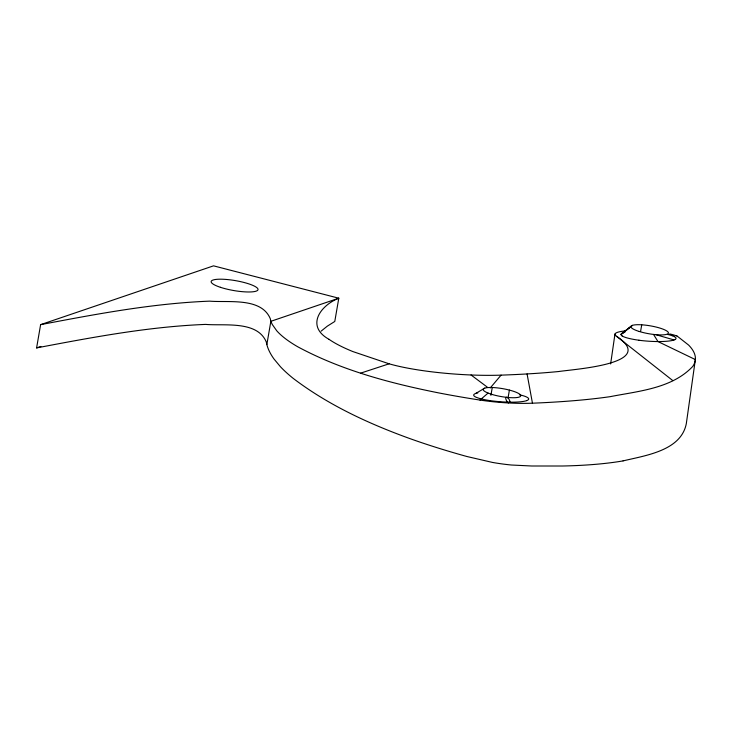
<?xml version="1.0" encoding="UTF-8"?>
<svg xmlns="http://www.w3.org/2000/svg" width="732" height="732" viewBox="0 0 732 732"><rect width="100%" height="100%" fill="white"/><g stroke="black" fill="none" stroke-linecap="round" stroke-linejoin="round"><path stroke-width="1.1" d="M614.953 334.103L610.634 363.95M623.033 460.904A324.404 68.552 9.8 0 1 579.442 465.415A314.998 66.566 9.8 0 1 562.405 466.01L531.688 466L511.375 465.012A54.598 11.538 9.8 0 1 498.126 463.356A53.079 11.218 9.8 0 1 492.352 462.404L466.787 456.475A283.11 59.823 9.8 0 1 409.764 438.55C368.635 423.663 328.265 405.016 293.294 378.453A510.515 107.888 9.8 0 1 280.383 366.668L274.052 359.064A526.72 111.31 9.8 0 1 266.851 344.571C266.622 343.729 266.448 342.878 266.302 342.018C257.307 320.369 224.34 326.005 205.674 324.404C148.706 326.637 92.488 337.296 36.6 347.91L40.617 324.651L213.534 265.844L338.797 298.208L334.78 321.467L327.296 326.17L321.101 331.148M266.841 344.571L270.858 321.311C270.648 320.47 270.465 319.619 270.318 318.759C261.324 297.11 228.357 302.746 209.691 301.145C152.723 303.377 96.505 314.037 40.617 324.651M490.907 395.353L492.261 387.521M508.045 397.924L509.399 390.083M640.573 331.505L641.735 324.798M328.997 339.309C305.647 326.335 319.893 305.674 338.797 298.208L270.858 321.311L272.258 324.45L276.733 330.773A514.999 89.148 4.1 0 0 297.768 346.794C341.286 370.218 389.625 383.065 437.837 392.736A280.292 48.522 4.1 0 0 479.991 400.065L488.088 393.075M490.248 387.942L501.072 375.141C520.324 374.455 539.566 373.384 558.736 371.517C575.37 369.02 658.15 363.813 616.472 336.235A32.995 5.719 4.1 0 1 625.247 330.928M630.902 326.545L621.029 334.487L632.402 325.347L621.578 333.6M510.533 402.179L507.34 402.106A28.283 4.886 4.1 0 1 493.075 401.017A27.587 4.758 4.1 0 1 481.052 398.849A26.837 4.621 4.1 0 1 474.089 395.966A27.825 4.795 4.1 0 1 475.818 393.413L484.712 388.152M674.968 339.584L674.108 339.959L655.982 334.698M479.991 400.065A54.067 9.36 4.1 0 0 532.457 403.195A330.736 57.252 4.1 0 0 581.034 400.065A319.838 55.367 4.1 0 0 610.122 396.671C638.341 391.117 671.866 388.573 692.728 366.448A415.904 71.992 4.1 0 0 695.354 359.577A413.406 71.562 4.1 0 0 688.602 345.065L676.89 335.869M623.17 332.813L622.246 333.188A27.779 4.804 4.1 0 0 622.173 335.951M36.6 347.91L40.919 346.437M360.656 373.128L389.122 363.813A86.504 14.988 4.1 0 0 501.072 375.141M673.888 340.032L672.644 340.389A27.743 4.795 4.1 0 1 661.81 341.515L657.958 341.551L653.539 334.442M526.555 400.678L526.006 400.852A27.578 4.758 4.1 0 1 513.059 402.17L510.771 402.179M623.06 460.904C645.267 455.496 681.034 450.857 686.314 423.636L695.354 359.577L657.958 341.551M389.122 363.813L352.87 351.57A320.378 55.522 4.1 0 1 328.997 339.309M672.095 335.631L672.754 335.878M471.042 374.985L487.219 387.063M508.475 402.948L507.34 402.106C502.518 394.356 509.774 396.973 509.929 402.17M616.472 336.235L672.882 380.658M527.077 373.942L532.457 403.195M475.846 393.423A27.551 4.74 4.1 0 1 477.822 392.901M669.652 333.92A32.995 5.719 4.1 0 1 676.88 336.034M657.729 341.56A27.743 4.795 4.1 0 1 638.908 340.243M674.328 336.61A27.761 4.767 3.9 0 1 675.005 339.584M672.918 335.869A26.297 4.474 4 0 1 674.52 336.61M667.868 334.469A28.054 4.721 4.3 0 1 671.985 335.64M623.691 332.648A27.496 4.758 4.1 0 1 624.881 332.355M622.136 335.951A26.279 4.538 4 0 0 623.563 336.702L624.835 337.205A28.191 4.868 4 0 0 635.403 339.694A26.782 4.621 4.1 0 0 639.018 340.234M526.729 400.596A27.349 4.712 4.1 0 0 525.045 396.36A27.862 4.795 4.1 0 0 519.418 394.777M491.748 394.356A19.05 4.026 9.8 0 0 520.726 395.911A19.05 4.026 9.8 0 0 493.423 387.567A19.05 4.026 9.8 0 0 491.748 394.356M220.396 287.301A23.763 5.023 9.8 0 0 257.847 290.064A23.763 5.023 9.8 0 0 225.575 279.395A23.763 5.023 9.8 0 0 220.396 287.301M639.246 331.477A19.023 4.017 9.8 0 0 668.389 333.161A19.023 4.017 9.8 0 0 641.378 324.788A19.023 4.017 9.8 0 0 639.246 331.477"/></g></svg>
